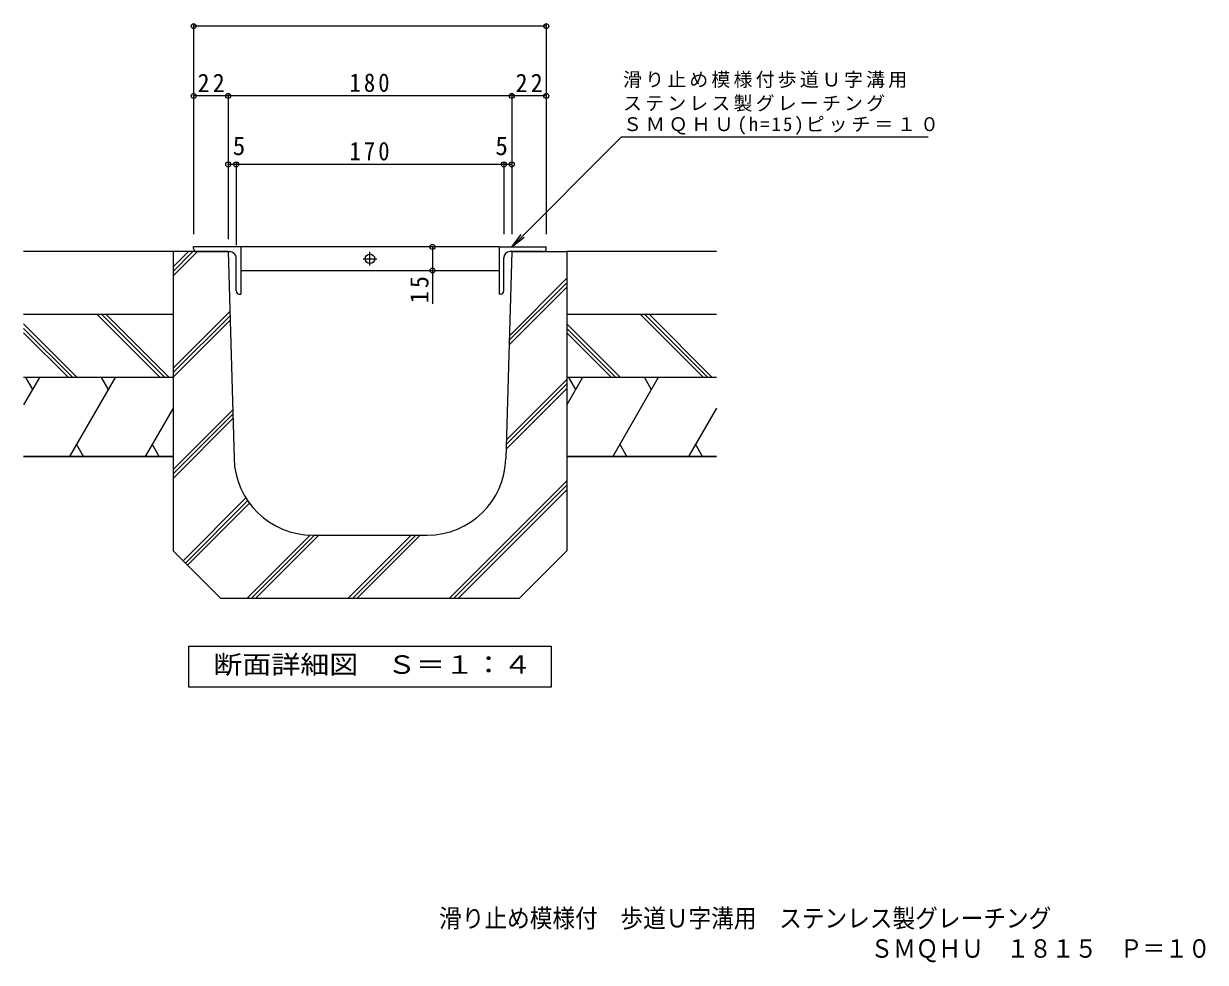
# Model space of a CAD drawing. Units: millimetres on the paper, enlarged 10 times, with parts at other scales. Extents: x -1607 to 1854, y -1375 to 1187.
# Drawn here: x -1509 to 367, y -1375 to 115 of the extents above; entities that cross this region are included whole.
import ezdxf
from ezdxf.enums import TextEntityAlignment as Align

# ---------------------------------------------------------------- set-up
doc = ezdxf.new("R2010")
doc.units = ezdxf.units.MM
doc.header["$LTSCALE"] = 10
doc.header["$PDMODE"] = 32
doc.header["$PDSIZE"] = 8
doc.linetypes.add('CHAIN1', pattern=[8, 5, -1, 1, -1])
doc.layers.add('A-0', color=6, linetype='Continuous', lineweight=5)
doc.layers.add('A-2', color=3, linetype='CHAIN1', lineweight=9)
doc.layers.add('F-5', color=2, linetype='Continuous')
doc.styles.add('ＭＳ ゴシック', font='')
doc.styles.get('ＭＳ ゴシック').set_extended_font_data('MS Gothic')

msp = doc.modelspace()

# ---------------------------------------------------------------- linework, layer by layer
at = {"layer": 'A-0', "color": 7, "lineweight": 9}
for p, q in [((-1239.22, 113.95), (-1239.22, -219.42)), ((-679.22, 113.95), (-679.22, -219.42)), ((-679.22, 110.95), (-1239.22, 110.95)), ((-1184.22, 0.25), (-1239.22, 0.25)), ((-1184.22, 3.25), (-1184.22, -226.92)), ((-734.22, 0.25), (-1184.22, 0.25)), ((-734.22, 3.25), (-734.22, -219.42)), ((-679.22, 0.25), (-734.22, 0.25)), ((-734.22, -239.42), (-559.76, -64.95)), ((-559.76, -64.95), (-73.01, -64.95)), ((-1171.72, -108.5), (-1184.22, -108.5)), ((-1171.72, -105.5), (-1171.72, -236.92)), ((-746.72, -108.5), (-1171.72, -108.5)), ((-746.72, -105.5), (-746.72, -219.42)), ((-734.22, -108.5), (-746.72, -108.5)), ((-734.22, -239.42), (-719, -219.58)), ((-734.22, -239.42), (-714.39, -224.2)), ((-859.92, -239.42), (-859.92, -276.92)), ((-859.92, -276.92), (-859.92, -329.59))]:
    msp.add_line(p, q, dxfattribs=at)
at = {"layer": 'A-0', "color": 3, "lineweight": 9}
for p, q in [((-1164.22, -239.42), (-1239.22, -239.42)), ((-1239.22, -241.92), (-1239.22, -239.42)), ((-1164.22, -239.42), (-1164.22, -314.42)), ((-754.22, -239.42), (-1164.22, -239.42)), ((-754.22, -239.42), (-754.22, -314.42)), ((-754.22, -239.42), (-679.22, -239.42)), ((-679.22, -241.92), (-679.22, -239.42)), ((-1234.22, -246.92), (-1181.72, -246.92)), ((-1171.72, -309.42), (-1171.72, -256.92)), ((-746.72, -309.42), (-746.72, -256.92)), ((-684.22, -246.92), (-736.72, -246.92)), ((-1164.22, -276.92), (-754.22, -276.92)), ((-1166.72, -314.42), (-1164.22, -314.42)), ((-751.72, -314.42), (-754.22, -314.42))]:
    msp.add_line(p, q, dxfattribs=at)
at = {"layer": 'A-0'}
for p, q in [((-1271.72, -246.92), (-1509.22, -246.92)), ((-1271.72, -246.92), (-1271.72, -721.92)), ((-1184.22, -246.92), (-1271.72, -246.92)), ((-1271.72, -285.37), (-1233.27, -246.92)), ((-1271.72, -271.23), (-1247.41, -246.92)), ((-1271.72, -278.3), (-1240.34, -246.92)), ((-1184.22, -246.92), (-1175.1, -575.39)), ((-734.22, -246.92), (-743.35, -575.39)), ((-409.22, -246.92), (-646.72, -246.92)), ((-738.13, -387.65), (-646.72, -296.24)), ((-737.93, -380.38), (-646.72, -289.17)), ((-738.33, -394.92), (-646.72, -303.31)), ((-1271.72, -346.92), (-1509.22, -346.92)), ((-1292.25, -446.92), (-1392.25, -346.92)), ((-1285.18, -446.92), (-1385.18, -346.92)), ((-1278.11, -446.92), (-1378.11, -346.92)), ((-1271.72, -431.97), (-1181.59, -341.83)), ((-1271.72, -439.04), (-1181.4, -348.71)), ((-1271.72, -446.11), (-1181.2, -355.59)), ((-409.22, -346.92), (-646.72, -346.92)), ((-429.75, -446.92), (-529.75, -346.92)), ((-422.68, -446.92), (-522.68, -346.92)), ((-415.61, -446.92), (-515.61, -346.92)), ((-1424.06, -446.92), (-1509.22, -361.76)), ((-1431.13, -446.92), (-1509.22, -368.83)), ((-561.56, -446.92), (-646.72, -361.76)), ((-568.63, -446.92), (-646.72, -368.83)), ((-1438.2, -446.92), (-1509.22, -375.9)), ((-575.7, -446.92), (-646.72, -375.9)), ((-1271.72, -446.92), (-1509.22, -446.92)), ((-1484.19, -446.92), (-1509.22, -490.27)), ((-1506.26, -446.92), (-1495.22, -466.03)), ((-1364, -446.92), (-1436.17, -571.92)), ((-1386.07, -446.92), (-1375.04, -466.03)), ((-742.52, -545.7), (-646.72, -449.9)), ((-409.22, -446.92), (-646.72, -446.92)), ((-621.69, -446.92), (-646.72, -490.27)), ((-643.76, -446.92), (-632.73, -466.03)), ((-501.5, -446.92), (-573.67, -571.92)), ((-523.57, -446.92), (-512.54, -466.03)), ((-742.93, -560.25), (-646.72, -464.04)), ((-742.72, -552.98), (-646.72, -456.97)), ((-1271.72, -495.25), (-1315.98, -571.92)), ((-1271.72, -592.7), (-1177.24, -498.22)), ((-1271.72, -599.77), (-1177.05, -505.1)), ((-409.22, -495.25), (-453.48, -571.92)), ((-1271.72, -606.84), (-1176.86, -511.98)), ((-1414.1, -571.92), (-1425.14, -552.81)), ((-1293.92, -571.92), (-1304.95, -552.81)), ((-551.6, -571.92), (-562.64, -552.81)), ((-431.42, -571.92), (-442.45, -552.81)), ((-833, -796.92), (-646.72, -610.64)), ((-825.93, -796.92), (-646.72, -617.71)), ((-1255.97, -737.68), (-1156.27, -637.98)), ((-818.86, -796.92), (-646.72, -624.78)), ((-1252.43, -741.21), (-1153.48, -642.26)), ((-1248.89, -744.75), (-1150.54, -646.39)), ((-1154.47, -796.92), (-1054.47, -696.92)), ((-1147.4, -796.92), (-1047.4, -696.92)), ((-1140.33, -796.92), (-1040.33, -696.92)), ((-1050.15, -696.92), (-868.3, -696.92)), ((-993.74, -796.92), (-893.74, -696.92)), ((-986.67, -796.92), (-886.67, -696.92)), ((-979.6, -796.92), (-879.6, -696.92)), ((-1196.72, -796.92), (-1271.72, -721.92)), ((-721.72, -796.92), (-646.72, -721.92)), ((-1196.72, -796.92), (-721.72, -796.92))]:
    msp.add_line(p, q, dxfattribs=at)
for points in [[(-734.22, -246.92), (-646.72, -246.92), (-646.72, -721.92)], [(-1509.22, -571.92), (-1271.72, -571.92), (-1509.22, -571.92)], [(-646.72, -571.92), (-409.22, -571.92), (-646.72, -571.92)]]:
    msp.add_lwpolyline(points, dxfattribs=at)
at = {"layer": 'A-0', "color": 7, "lineweight": 9}
msp.add_lwpolyline([(-1246.72, -938.37), (-1246.72, -873.37), (-671.72, -873.37), (-671.72, -938.37)], close=True, dxfattribs=at)
at = {"layer": 'A-0', "color": 3, "lineweight": 9}
for centre, radius, start, end in [((-1234.22, -241.92), 5, 180, 270), ((-684.22, -241.92), 5, 270, 0), ((-1181.72, -256.92), 10, 0, 90), ((-736.72, -256.92), 10, 90, 180), ((-1166.72, -309.42), 5, 180, 270), ((-751.72, -309.42), 5, 270, 0)]:
    msp.add_arc(centre, radius, start, end, dxfattribs=at)
at = {"layer": 'A-0'}
for centre, start, end in [((-1050.15, -571.92), 181.59114, 270), ((-868.3, -571.92), 270, 358.40886)]:
    msp.add_arc(centre, 125, start, end, dxfattribs=at)
at = {"layer": 'A-0', "color": 7}
for p in [(-1239.22, 110.95), (-679.22, 110.95), (-1239.22, 0.25), (-1184.22, 0.25), (-734.22, 0.25), (-679.22, 0.25), (-1184.22, -108.5), (-1171.72, -108.5), (-746.72, -108.5), (-734.22, -108.5), (-859.92, -239.42), (-859.92, -276.92)]:
    msp.add_point(p, dxfattribs=at)
at = {"layer": 'A-2'}
for p, q in [((-969.99, -258.17), (-948.46, -258.17)), ((-959.22, -268.93), (-959.22, -247.4))]:
    msp.add_line(p, q, dxfattribs=at)
at = {"layer": 'A-2', "linetype": 'Continuous'}
msp.add_circle((-959.22, -258.17), 7.5, dxfattribs=at)

# ---------------------------------------------------------------- texts
at = {"layer": 'A-0', "color": 2, "style": 'ＭＳ ゴシック'}
for p in [(-1177.17, -102.5), (-760.16, -102.5)]:
    msp.add_text('5', height=29.33, dxfattribs=at).set_placement(p, align=Align.BOTTOM_LEFT)
at = {"layer": 'A-0', "color": 2, "style": 'ＭＳ ゴシック', "width": 1.15}
msp.add_text('断面詳細図\u3000Ｓ＝１：４', height=29.33, dxfattribs=at).set_placement((-1207.95, -925.87), align=Align.BOTTOM_LEFT)
at = {"layer": 'A-0', "color": 7, "char_height": 21.99, "attachment_point": 7, "style": 'ＭＳ ゴシック'}
for s, insert in [('\\T1.17;滑り止め模様付歩道Ｕ字溝用', (-557.35, 12.68)), ('\\T1.17;ステンレス製グレーチング', (-557.35, -24.79)), ('\\T1.21;ＳＭＱＨＵ(h=15)ピッチ＝１０', (-557.35, -61.43))]:
    msp.add_mtext(s, dxfattribs=dict(at, insert=insert))
at = {"layer": 'A-0', "color": 2, "char_height": 29.33, "attachment_point": 7, "style": 'ＭＳ ゴシック'}
for s, insert in [('\\T1.27;\\W0.95;22', (-1232.97, 6.25)), ('\\T1.27;\\W0.9;180', (-991.72, 6.25)), ('\\T1.27;\\W0.95;22', (-727.97, 6.25)), ('\\T1.27;\\W0.9;170', (-991.72, -102.5))]:
    msp.add_mtext(s, dxfattribs=dict(at, insert=insert))
at = {"layer": 'A-0', "color": 2, "insert": (-865.92, -328.86), "char_height": 29.33, "attachment_point": 7, "rotation": 90, "style": 'ＭＳ ゴシック'}
msp.add_mtext('\\T1.27;\\W0.95;15', dxfattribs=at)
at = {"layer": 'F-5', "style": 'ＭＳ ゴシック', "width": 0.9}
for s, p in [('滑り止め模様付\u3000歩道Ｕ字溝用\u3000ステンレス製グレーチング', (-849.55, -1328.51)), ('ＳＭＱＨＵ\u3000１８１５\u3000Ｐ＝１０', (-164.51, -1376.51))]:
    msp.add_text(s, height=29.33, dxfattribs=at).set_placement(p, align=Align.BOTTOM_LEFT)

doc.saveas('drawing.dxf')
